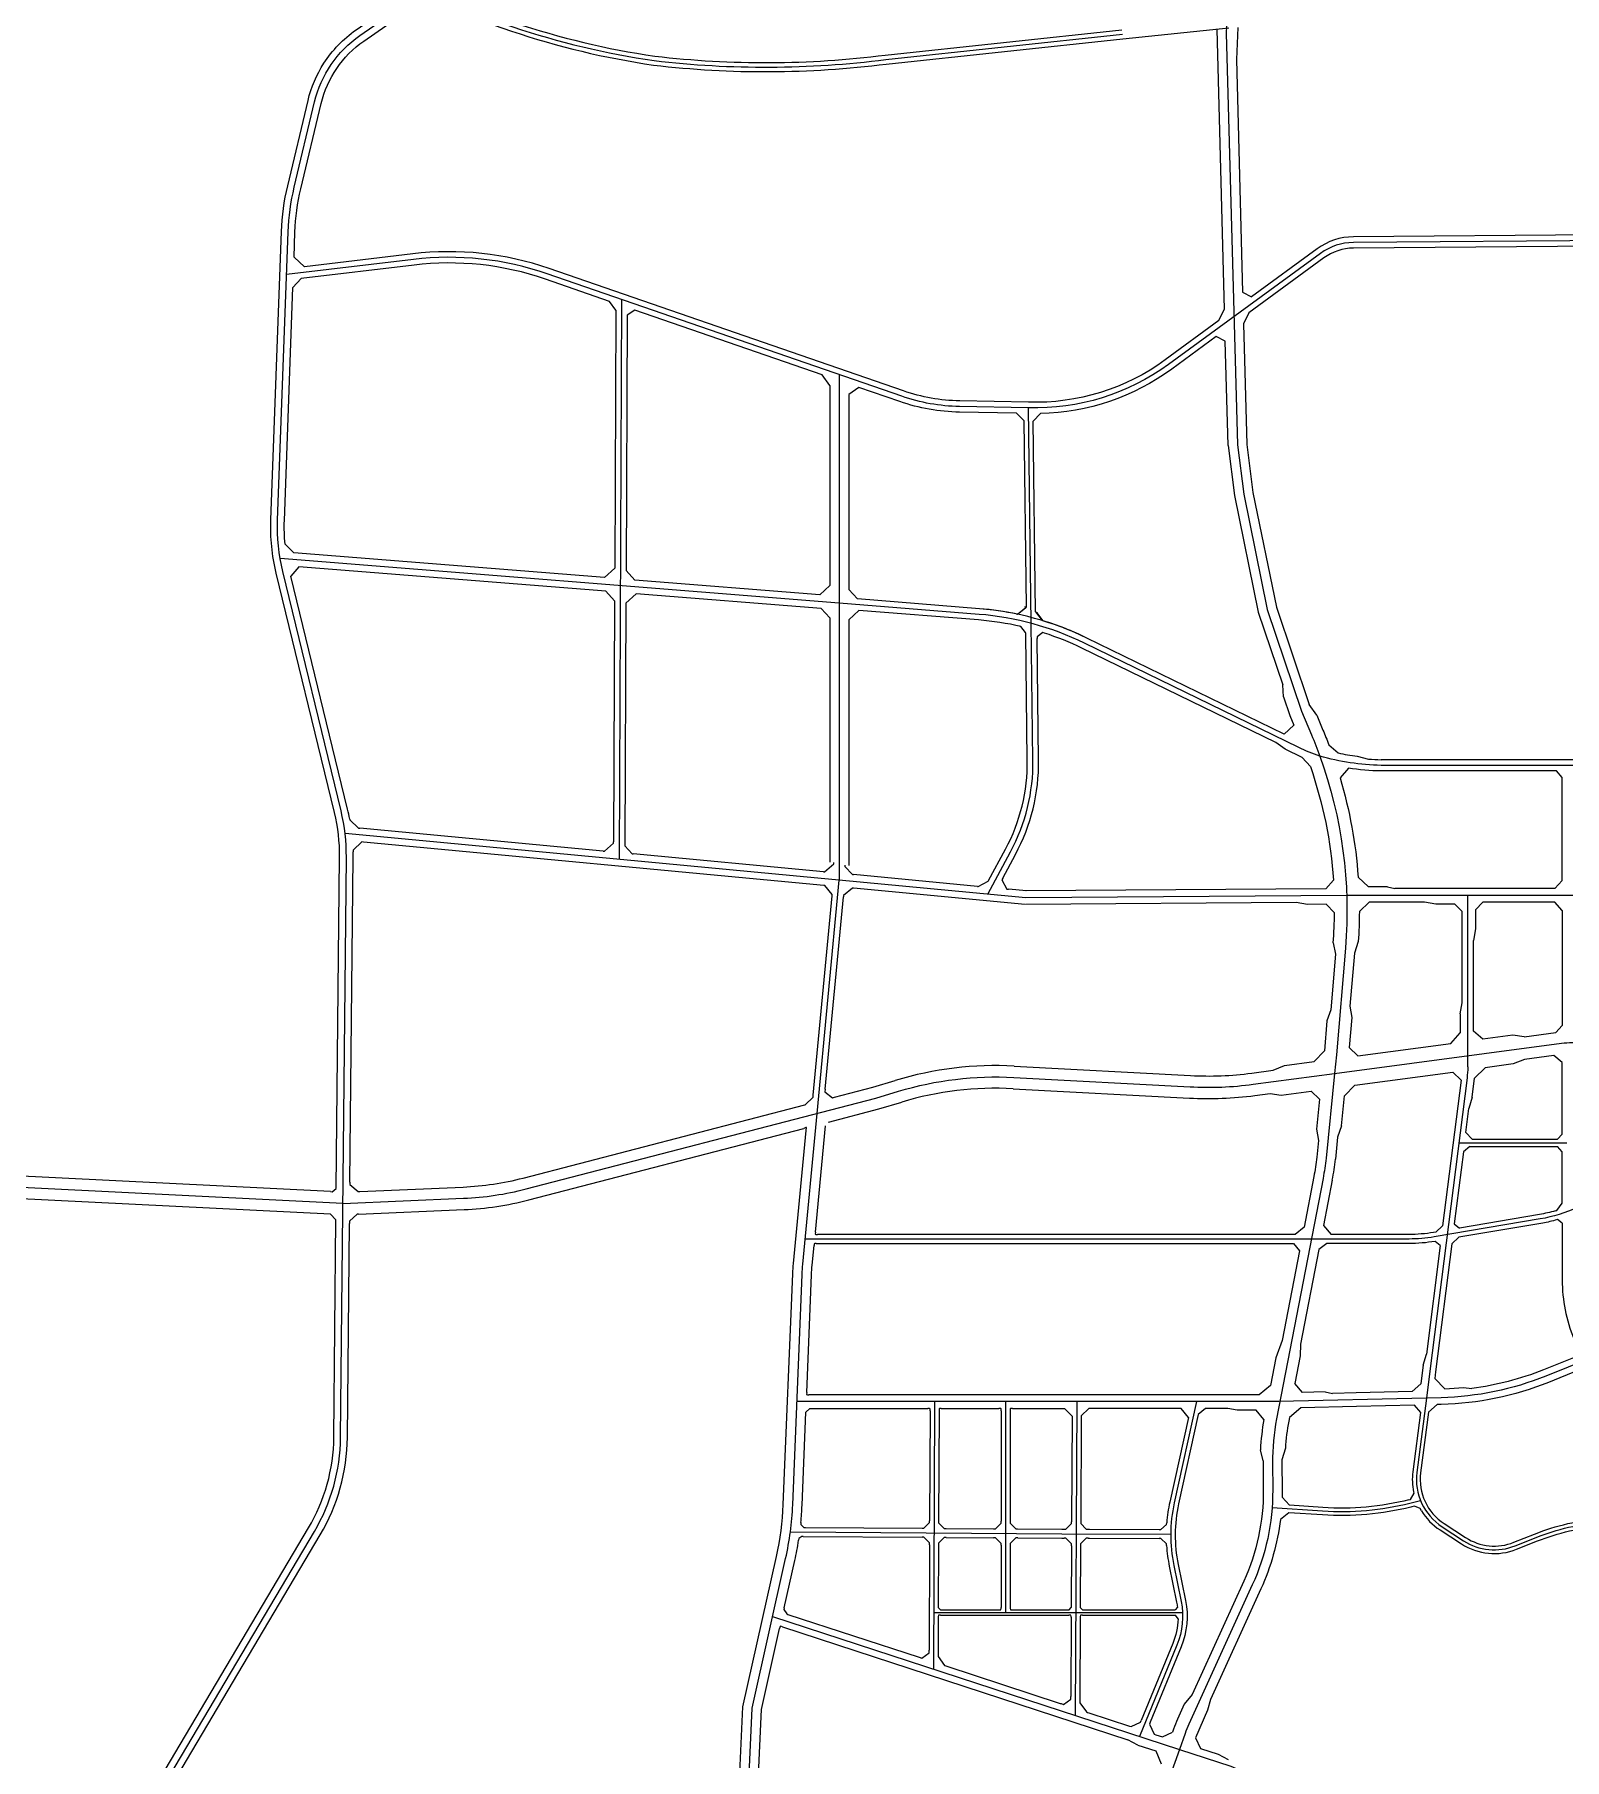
# Model space of a CAD drawing. Extents: x 529262 to 576451, y 2694391 to 2717535.
# Drawn here: x 540109 to 544176, y 2703886 to 2708469 of the extents above; entities that cross this region are included whole.
import ezdxf

# ---------------------------------------------------------------- set-up
doc = ezdxf.new("R2010")
doc.units = 0
doc.layers.add('RD-中线', color=40, linetype='Continuous')
doc.layers.add('RD-红线', color=7, linetype='Continuous')

msp = doc.modelspace()

# ---------------------------------------------------------------- linework, layer by layer
at = {"layer": 'RD-中线', "linetype": 'Continuous', "ltscale": 100}
for points in [[(543445.012, 2709970.594), (543383.461, 2709614.86, 0.02286361), (543380.025, 2709587.654), (543341.961, 2709112.225, -0.01742204), (543339.568, 2709091.463), (543337.186, 2709075.654, 0.00955524), (543335.694, 2709064.286), (543318.044, 2708906.438, 0.00449919), (543316.941, 2708895.697), (543282.325, 2708525.99, -0.02530922), (543277.971, 2708495.953), (543278.639, 2708499.343, 0.05546752), (543276.419, 2708472.893), (543306.031, 2707379.259), (543322.775, 2707248.536), (543385.502, 2706941.474), (543476.329, 2706671.778), (543502.965, 2706608.592, -0.01270068), (543525.209, 2706551.842)], [(542750.486, 2707477.45), (542567.689, 2707480.88, -0.07860804), (542413.842, 2707508.186), (541471.625, 2707833.607, 0.1132687), (541115.802, 2707871.817), (540778.979, 2707831.681)], [(542642.444, 2706185.444), (542703.008, 2706297.935, 0.12742078), (542762.716, 2706541.493), (542757.971, 2706904.668)], [(543525.209, 2706551.842, -0.10841971), (543592.989, 2706041.959), (543569.127, 2705758.016), (543564.371, 2705708.936), (543541.696, 2705483.819, -0.02262873), (543533.819, 2705430.112), (543410.344, 2704791.122, 0.04923517), (543399.457, 2704673.747), (543399.879, 2704602.23, -0.10890609), (543345.764, 2704349.651), (543176.907, 2703979.53, 0.02166209), (543167.157, 2703955.446), (543151.916, 2703912.551), (543119.372, 2703820.953, -0.21239995), (542447.351, 2703113.84), (542229.321, 2703023.642)], [(540928.646, 2705363.092), (541249.138, 2705377.078, 0.05263587), (541415.252, 2705401.977), (542345.25, 2705643.369), (542405.535, 2705661.543, -0.08673696), (542711.527, 2705698.362), (543180.127, 2705673.367, 0.04655902), (543348.174, 2705680.052), (543564.371, 2705708.936)], [(542229.321, 2703023.642, -0.03665528), (542169.675, 2703124.458), (542049.149, 2703367.137, -0.12727586), (541997.476, 2703612.243), (542016.112, 2704022.279), (542105.346, 2704420.179, 0.04493331), (542124.063, 2704562.45), (542149.194, 2705175.048, -0.01343333), (542151.016, 2705201.848), (542189.117, 2705602.843)], [(543197.305, 2704836.758), (543138.121, 2704567.527, 0.10480939), (543136.872, 2704401.658), (543156.403, 2704305.962, -0.14894321), (543145.417, 2704189.912), (543045.66, 2703947.293)], [(543151.916, 2703912.551), (543288.748, 2703867.812, 0.10353594), (543529.384, 2703817.443), (543841.495, 2703817.443), (544141.977, 2703817.443, -0.12251167), (544282.534, 2703782.479), (544466.324, 2703685.009, 0.17701486), (544670.352, 2703656.836), (544758.948, 2703676.015, 0.14403765), (544907.608, 2703757.092), (544910.771, 2703760.254, -0.15877097), (545076.42, 2703844.499), (545301.617, 2703880.483)]]:
    msp.add_lwpolyline(points, format="xyb", dxfattribs=at)
at = {"layer": 'RD-中线', "linetype": 'Continuous', "flags": 128}
for points in [[(541026.395, 2708645.477, 0.09033862), (541756.08, 2708400.166, 0.060867), (542371.563, 2708402.84), (543000.432, 2708470.176)], [(541419.143, 2701350.508, -0.23470686), (540805.524, 2701720.04), (540341.793, 2702447.234, -0.14411376), (540262.59, 2702721.202), (540265.71, 2703366.632, -0.13329278), (540335.54, 2703619.084), (540852.695, 2704491.931, 0.13200836), (540922.506, 2704741.859), (540937.741, 2706283.371, 0.06219143), (540923.605, 2706406.465), (540768.885, 2707042.664, -0.06890926), (540755.06, 2707179.132), (540783.138, 2707945.142, -0.049474), (540799.273, 2708063.482), (540853.443, 2708290.359, -0.18394403), (540973.68, 2708466.793), (541148.111, 2708588.389)]]:
    msp.add_lwpolyline(points, format="xyb", dxfattribs=at)
at = {"layer": 'RD-中线'}
for points in [[(540928.646, 2705363.092), (539734.635, 2705422.629, 0.02232317), (539627.539, 2705423.184), (538910.676, 2705394.885, -0.12458813), (538526.586, 2705476.126), (536031.358, 2706701.035, -0.04017954), (535865.876, 2706799.479), (533551.451, 2708441.216)], [(544304.566, 2707922.418), (543614.432, 2707916.899, 0.15705368), (543527.124, 2707888.008), (543123.171, 2707592.786, -0.16696846), (542750.486, 2707477.45)], [(543525.209, 2706551.842, -0.03025385), (543469.352, 2706574.962), (542899.315, 2706852.383, 0.09356986), (542619.398, 2706928.748), (542248, 2706958.425)], [(544445.838, 2706527.547), (543688.152, 2706527.547, -0.0649995), (543525.209, 2706551.842, -0.08317855)], [(543564.371, 2705708.936), (544167.597, 2705789.526, -0.02417681), (544196.076, 2705790.904), (546653.356, 2705790.904)], [(543918.596, 2705726.092, -0.02442887), (543916.347, 2705696.882), (543817.876, 2704917.576), (543808.879, 2704846.371)], [(545024.716, 2705614.253), (544980.533, 2705614.542, 0.05401572), (544873.368, 2705603.64), (544716.743, 2705570.37, 0.05453743), (544613.453, 2705536.339), (544209.946, 2705352.629, -0.06496024), (544110.992, 2705322.29), (543829.193, 2705274.566, -0.04196532), (543762.402, 2705268.95), (543503.541, 2705268.95)], [(544817.605, 2705296.911), (544735.532, 2705239.004, 0.04236978), (544670.788, 2705184.567), (544640.278, 2705154.154, -0.07752852), (544515.651, 2705063.464, -0.02311308), (544473.619, 2705044.284), (544473.619, 2705044.284), (544126.068, 2704904.707, -0.08960876), (543847.453, 2704847.315), (543808.879, 2704846.371), (543416.254, 2704836.758), (542135.316, 2704836.758)], [(543808.879, 2704846.371), (543783.065, 2704648.927, 0.28778754), (543850.228, 2704504.295), (543907.262, 2704467.284, 0.24327477), (544044.405, 2704453.752), (544099.84, 2704475.825, -0.07570448), (544275.828, 2704516.625), (544297.89, 2704518.32, 0.09162716), (544508.666, 2704574.263), (544567.863, 2704602.289, 0.08246346), (544675.523, 2704677.012), (544678.61, 2704680.013)], [(543792.945, 2704573.586), (543764.758, 2704566.458, -0.0792393), (543532.606, 2704545.618), (543398.285, 2704554.85)]]:
    msp.add_lwpolyline(points, format="xyb", dxfattribs=at)
for points in [[(541669.465, 2707765.277), (541662.451, 2706277.662)], [(542248, 2706958.425), (540761.769, 2707077.182)], [(543918.596, 2705726.092), (543918.596, 2706181.904)], [(543894.544, 2705524.336), (544181.516, 2705524.336)], [(543503.541, 2705268.95), (542157.392, 2705268.95)], [(542690.103, 2704836.758), (542690.103, 2704276.817)], [(542499.054, 2704276.817), (543160.148, 2704276.817)]]:
    msp.add_lwpolyline(points, dxfattribs=at)
at = {"layer": 'RD-中线', "linetype": 'Continuous', "ltscale": 100}
for points in [[(542248, 2707565.464), (542248, 2706958.425)], [(542757.971, 2706904.668), (542750.486, 2707477.45)], [(542248, 2706958.425), (542248, 2706222.561)], [(542743.816, 2706175.904), (540934.406, 2706346.172)], [(542189.117, 2705602.843), (542248, 2706222.561)], [(543596.737, 2706181.904), (542743.816, 2706175.904)], [(546653.356, 2706181.904), (543596.737, 2706181.904)], [(542501.207, 2704836.758), (542498.473, 2704126.203)], [(542879, 2704836.758), (542875.229, 2704003.018)], [(542117.888, 2704490.798), (542839.479, 2704485.993), (543128.805, 2704484.685)], [(542070.779, 2704266.044), (543151.916, 2703912.551)]]:
    msp.add_lwpolyline(points, dxfattribs=at)
at = {"layer": 'RD-红线', "linetype": 'ByBlock', "ltscale": 8}
for points in [[(541032.196, 2708655.982, 0.09031954), (541757.643, 2708412.065, 0.06086247), (542370.171, 2708414.76), (542999.184, 2708482.111)], [(541020.595, 2708634.972, 0.09035741), (541754.516, 2708388.267, 0.06087153), (542372.956, 2708390.921), (543001.68, 2708458.241), (543283.008, 2708486.951)]]:
    msp.add_lwpolyline(points, format="xyb", dxfattribs=at)
at = {"layer": 'RD-红线', "linetype": 'Continuous', "flags": 128}
for points in [[(540798.697, 2707878.206), (540801.126, 2707944.483, -0.049474), (540816.781, 2708059.302), (540870.95, 2708286.179, -0.18394403), (540983.974, 2708452.026), (541151.143, 2708568.561)], [(540877.936, 2708392.946, -0.09770192), (540963.387, 2708481.559), (541113.813, 2708586.422)], [(540911.044, 2705403.458), (540919.742, 2706283.548, 0.06219143), (540906.115, 2706402.212), (540751.395, 2707038.41, -0.06890926), (540737.072, 2707179.792), (540765.15, 2707945.802, -0.049474), (540781.765, 2708067.663), (540835.935, 2708294.539, -0.08471956), (540877.936, 2708392.946)], [(540774.917, 2707114.899, -0.03302454), (540773.048, 2707178.473), (540795.731, 2707797.287)], [(540946.688, 2706384.863, 0.01276913), (540941.095, 2706410.719), (540790.369, 2707030.497)]]:
    msp.add_lwpolyline(points, format="xyb", dxfattribs=at)
at = {"layer": 'RD-红线', "linetype": 'Continuous', "ltscale": 100}
for points in [[(540895.358, 2705394.789), (539736.129, 2705452.592, 0.02232317), (539626.355, 2705453.161), (538909.492, 2705424.862, -0.12458813), (538539.806, 2705503.056), (536044.578, 2706727.965, -0.04017954), (535883.233, 2706823.948), (533568.808, 2708465.685)], [(540895.962, 2705334.685), (539733.141, 2705392.666, 0.02232317), (539628.722, 2705393.208), (538911.859, 2705364.908, -0.12458813), (538513.365, 2705449.196), (536018.138, 2706674.105, -0.04017954), (535848.518, 2706775.01), (533534.094, 2708416.747)], [(542750.767, 2707492.447), (542567.97, 2707495.878, -0.07860804), (542418.739, 2707522.364), (541476.522, 2707847.785, 0.1132687), (541114.027, 2707886.711), (540826.638, 2707852.466)], [(541637.492, 2707760.451), (541466.728, 2707819.429, 0.1132687), (541117.577, 2707856.922), (540817.756, 2707821.195)], [(542719.308, 2707463.032), (542567.407, 2707465.883, -0.07860804), (542408.946, 2707494.008), (542299.529, 2707531.798)], [(542644.921, 2706221.687), (542689.801, 2706305.046, 0.12742078), (542747.718, 2706541.297), (542743.321, 2706877.768)], [(542682.226, 2706227.692), (542716.216, 2706290.825, 0.12742078), (542777.715, 2706541.689), (542773.496, 2706864.554)], [(543516.842, 2706660.626), (543533.374, 2706621.411, -0.00865199), (543549.266, 2706581.813)], [(543499.97, 2706524.278, -0.06627533), (543561.458, 2706222.457, -0.06627533)], [(543579.018, 2706494.021, -0.05445048), (543627.048, 2706230.608, -0.03675227)], [(540947.212, 2705420.293), (540955.74, 2706283.193, 0.00722121), (540955.672, 2706298.154)], [(543560.971, 2706055.649, 0.01720636), (543564.185, 2706135.88)], [(543630.203, 2706138.91, -0.01613676), (543627.389, 2706059.197, -0.01613676)], [(542713.125, 2705728.319, 0.08673696), (542396.876, 2705690.266)], [(542709.929, 2705668.405, 0.08673696), (542414.193, 2705632.819)], [(543181.725, 2705703.324, 0.04655902), (543344.201, 2705709.788)], [(540973.301, 2705395.069), (541247.831, 2705407.049, 0.05263587), (541407.715, 2705431.014), (542156.347, 2705625.331)], [(543178.53, 2705643.41, 0.04655902), (543352.146, 2705650.316)], [(540970.032, 2705334.87), (541250.446, 2705347.106, 0.05263587), (541422.789, 2705372.939), (542153.441, 2705562.589)], [(543521.279, 2705530.568), (543516.822, 2705486.324, -0.02262873), (543509.273, 2705434.856), (543483.328, 2705300.587), (543459.533, 2705280.95), (542190.242, 2705280.95)], [(543558.365, 2705425.369, 0.02262873), (543566.571, 2705481.314)], [(540333.896, 2702426.14), (540326.616, 2702437.555, -0.14411376), (540244.591, 2702721.289), (540247.711, 2703366.719, -0.13329278), (540320.054, 2703628.259), (540837.209, 2704501.106, 0.13200836), (540904.507, 2704742.037), (540910.215, 2705319.555)], [(540315.171, 2703535.514, -0.04291286), (540351.026, 2703609.909), (540868.181, 2704482.756, 0.13200836), (540940.505, 2704741.681), (540946.123, 2705310.141)], [(543202.182, 2704803.052), (543149.841, 2704564.95, 0.10480939), (543148.63, 2704404.058), (543168.161, 2704308.362, -0.14894321), (543156.516, 2704185.349), (543074.2, 2703985.149)], [(543175.721, 2704794.464), (543126.401, 2704570.103, 0.03372953), (543118.161, 2704515.195)], [(543376.523, 2704789.782, 0.03208804), (543367.249, 2704709.15)], [(543374.451, 2704679.596, 0.00239869), (543374.457, 2704673.6), (543374.879, 2704602.082, -0.10890609), (543323.019, 2704360.027), (543185.564, 2704058.735)], [(543424.429, 2704681.855, 0.00505186), (543424.456, 2704673.895), (543424.878, 2704602.377, -0.00787094), (543424.685, 2704582.702)], [(543420.391, 2704523.841, -0.07714449), (543368.509, 2704339.274), (543234.541, 2704045.626)], [(543117.711, 2704454.159, 0.03365294), (543125.115, 2704399.259), (543144.646, 2704303.562, -0.01747947), (543146.822, 2704290.603, -0.01747947)], [(543148.288, 2704259.581, -0.09000317), (543134.319, 2704194.476), (543049.914, 2703989.195)], [(543164.973, 2704032.877), (543146.884, 2703993.227, 0.02166209), (543136.061, 2703966.494), (543133.156, 2703958.318)]]:
    msp.add_lwpolyline(points, format="xyb", dxfattribs=at)
for points in [[(543251.117, 2708483.696), (543271.299, 2707738.35)], [(543303.329, 2708402.694), (543320.07, 2707784.397)], [(542202.793, 2707565.208), (541704.164, 2707737.424)], [(543322.328, 2707701.029), (543331.083, 2707380.444)], [(543281.106, 2707377.079), (543273.556, 2707654.982)], [(542223, 2707536.852), (542223, 2707005.557)], [(542273, 2707512.894), (542273, 2706994.557)], [(542745.39, 2706948.975), (542738.931, 2707443.297)], [(542769.564, 2706935.863), (542762.949, 2707442.059)], [(543281.106, 2707377.079), (543298.095, 2707244.44), (543361.317, 2706934.958), (543426.454, 2706741.545)], [(543331.083, 2707380.444), (543347.454, 2707252.632), (543409.688, 2706947.991), (543496.732, 2706689.525)], [(542223, 2706919.283), (542223, 2706270.456)], [(542273, 2706914.302), (542273, 2706261.046)], [(543516.842, 2706660.626), (543496.732, 2706689.525)], [(541620.329, 2706299.705), (540973.351, 2706360.587)], [(542206.45, 2706208.392), (540983.01, 2706323.519)], [(542205.657, 2706244.625), (541700.295, 2706292.181)], [(542615.695, 2706206.04), (542285.657, 2706237.097)], [(542178.675, 2705651.532), (542228.996, 2706181.137)], [(542210.285, 2705667.054), (542258.868, 2706178.371)], [(542742.13, 2706157.983), (542286.099, 2706200.897)], [(542745.502, 2706193.825), (542697.962, 2706198.299)], [(543541.101, 2706199.513), (542743.689, 2706193.904)], [(544149.516, 2706199.904), (543724.649, 2706199.904)], [(543462.395, 2706162.959), (542743.943, 2706157.905)], [(543492.43, 2706158.17), (543462.395, 2706162.959)], [(543542.429, 2706158.522), (543492.43, 2706158.17)], [(543655.867, 2706163.896), (543630.198, 2706138.905)], [(543803.596, 2706163.904), (543655.875, 2706163.904)], [(543833.596, 2706158.904), (543803.596, 2706163.904)], [(543883.596, 2706158.904), (543833.596, 2706158.904)], [(544149.516, 2706163.904), (543958.596, 2706163.904), (543938.596, 2706143.904), (543938.596, 2706093.397)], [(543560.971, 2706055.649), (543566.549, 2706025.873)], [(543627.389, 2706059.197), (543616.919, 2706028.181)], [(543566.549, 2706025.873), (543554.096, 2705877.685)], [(543616.919, 2706028.181), (543605.085, 2705887.36)], [(543554.096, 2705877.685), (543544.162, 2705848.797)], [(543605.085, 2705887.36), (543610.176, 2705857.248)], [(543544.162, 2705848.797), (543537.431, 2705768.697)], [(543537.431, 2705768.697), (543510.558, 2705740.474)], [(542713.125, 2705728.319), (543181.725, 2705703.324)], [(543344.201, 2705709.788), (543401.413, 2705717.432)], [(543401.413, 2705717.432), (543431.262, 2705729.881)], [(543431.262, 2705729.881), (543510.558, 2705740.474)], [(542235.22, 2705645.804), (542337.149, 2705672.261)], [(542337.149, 2705672.261), (542396.876, 2705690.266)], [(542709.929, 2705668.405), (543178.53, 2705643.41)], [(542353.351, 2705614.478), (542414.193, 2705632.819)], [(543352.146, 2705650.316), (543392.935, 2705655.766)], [(543392.935, 2705655.766), (543422.81, 2705651.288)], [(543422.81, 2705651.288), (543502.437, 2705661.926)], [(543502.437, 2705661.926), (543524.711, 2705640.362)], [(543524.711, 2705640.362), (543516.694, 2705560.765)], [(542219.303, 2705579.684), (542353.351, 2705614.478)], [(543516.694, 2705560.765), (543521.279, 2705530.568)], [(543572.405, 2705539.241), (543566.571, 2705481.314)], [(543583.093, 2705569.636), (543572.405, 2705539.241)], [(543558.365, 2705425.369), (543535.093, 2705304.934)], [(540910.215, 2705319.555), (540895.962, 2705334.685)], [(542186.821, 2705256.95), (543454.896, 2705256.95), (543471.101, 2705237.313), (543425.171, 2704999.623)], [(543522.726, 2705240.934), (543474.071, 2704989.142)], [(543425.171, 2704999.623), (543407.98, 2704952.825)], [(543474.071, 2704989.142), (543473.168, 2704958.762)], [(543473.168, 2704958.762), (543458.961, 2704885.24)], [(542489.115, 2704812.734), (542487.99, 2704520.39)], [(542513.115, 2704812.781), (542511.989, 2704520.118)], [(542866.827, 2704798.667), (542865.557, 2704517.876)], [(542890.828, 2704798.848), (542889.557, 2704517.767)], [(543374.451, 2704679.596), (543367.249, 2704709.15)], [(543433.588, 2704713.245), (543424.429, 2704681.855)], [(542151.866, 2704478.571), (542467.877, 2704476.467)], [(542157.755, 2704502.532), (542467.857, 2704500.468)], [(542531.855, 2704500.042), (542657.97, 2704499.202)], [(542721.97, 2704498.776), (542839.546, 2704497.993), (542845.467, 2704497.966)], [(542909.467, 2704497.677), (542912.681, 2704497.662), (543098.137, 2704496.824)], [(542487.743, 2704456.391), (542486.666, 2704176.506)], [(542511.742, 2704456.118), (542511.102, 2704289.84)], [(542531.875, 2704476.041), (542658.237, 2704475.2)], [(542722.237, 2704474.773), (542839.412, 2704473.993), (542842.617, 2704473.979), (542845.359, 2704473.966)], [(542865.268, 2704453.876), (542864.526, 2704289.79)], [(542889.268, 2704453.768), (542888.526, 2704289.844)], [(542909.358, 2704473.677), (542912.616, 2704473.662), (543097.846, 2704472.825)], [(542111.565, 2704271.646), (542460.451, 2704157.573)], [(542511.002, 2704263.84), (542510.614, 2704163.041)], [(542517.102, 2704283.817), (542511.102, 2704289.84)], [(542517.002, 2704269.817), (542858.408, 2704269.817)], [(542517.102, 2704283.817), (542672.103, 2704283.817)], [(542708.103, 2704283.817), (542858.526, 2704283.817)], [(542858.526, 2704283.817), (542864.526, 2704289.79)], [(542864.408, 2704263.79), (542863.456, 2704053.295)], [(542888.409, 2704263.844), (542887.396, 2704039.867)], [(542888.526, 2704289.844), (542894.526, 2704283.817)], [(542894.409, 2704269.817), (543141.338, 2704269.817)], [(542894.526, 2704283.817), (543140.873, 2704283.817)], [(543146.822, 2704290.603), (543140.873, 2704283.817)], [(542096.968, 2704238.543), (543014.518, 2703938.538)], [(542531.291, 2704134.411), (542834.772, 2704035.183), (542837.241, 2704034.376)], [(543185.564, 2704058.735), (543164.973, 2704032.877)], [(543234.541, 2704045.626), (543226.403, 2704016.643)], [(542908.072, 2704011.217), (542911.605, 2704010.062), (543019.023, 2703974.94)], [(543226.403, 2704016.643), (543194.754, 2703943.17)], [(543041.479, 2703924.462), (543014.518, 2703938.538)], [(543089.552, 2703951.88), (543106.881, 2703946.214)], [(543041.479, 2703924.462), (543089.003, 2703908.923)], [(543089.003, 2703908.923), (543103.463, 2703874.745)], [(543207.705, 2703915.228), (543255.229, 2703899.69), (543281.556, 2703885.945)]]:
    msp.add_lwpolyline(points, dxfattribs=at)
at = {"layer": 'RD-红线'}
for points in [[(543307.454, 2708487.782), (543303.329, 2708402.694)], [(541654.33, 2707736.703), (541651.098, 2707051.137)], [(541684.267, 2707723.316), (541681.069, 2707044.983)], [(541624.107, 2707026.335), (540797.812, 2707092.36)], [(541627.682, 2706989.934), (540811.395, 2707055.16)], [(542196.008, 2706980.637), (541704.077, 2707019.944)], [(541650.691, 2706964.896), (541647.671, 2706324.478)], [(541680.662, 2706958.741), (541677.637, 2706317.189)], [(542199.991, 2706944.204), (541707.653, 2706983.544)], [(543408.159, 2706588.061), (542892.751, 2706838.896)], [(543428.663, 2706709.919), (543426.454, 2706741.545)], [(543433.133, 2706570.346), (543408.159, 2706588.061)], [(543478.123, 2706548.45), (543433.133, 2706570.346)], [(543499.97, 2706524.278), (543478.123, 2706548.45)], [(543549.266, 2706581.813), (543574.171, 2706560.367)], [(543624.171, 2706552.091), (543654.171, 2706544.114)], [(544403.664, 2706542.547), (543688.29, 2706542.547)], [(544154.516, 2706512.547), (543688.017, 2706512.547)], [(544169.516, 2706221.904), (544169.516, 2706495.547)], [(543541.101, 2706199.513), (543561.458, 2706222.457)], [(543654.394, 2706204.904), (543627.048, 2706230.608)], [(543704.765, 2706204.904), (543654.394, 2706204.904)], [(543704.765, 2706204.904), (543724.649, 2706199.904)], [(543883.596, 2706158.904), (543903.596, 2706138.904)], [(543903.596, 2705896.909), (543903.596, 2706138.904)], [(543938.596, 2706143.904), (543938.596, 2706093.904)], [(544169.516, 2706141.904), (544169.516, 2705836.546)], [(543938.596, 2706093.397), (543933.596, 2706062.378)], [(543933.596, 2705821.602), (543933.596, 2706062.378)], [(543610.176, 2705857.248), (543603.48, 2705777.568)], [(543898.596, 2705866.909), (543903.596, 2705896.909)], [(543898.596, 2705866.909), (543898.596, 2705816.9)], [(543873.811, 2705788.627), (543898.596, 2705816.9)], [(543958.376, 2705799.912), (543933.596, 2705821.602)], [(544038.269, 2705810.586), (543958.376, 2705799.912)], [(544068.313, 2705806.529), (544038.269, 2705810.586)], [(544068.313, 2705806.529), (544152.032, 2705817.713)], [(543603.48, 2705777.568), (543626.163, 2705755.927)], [(543626.163, 2705755.927), (543873.811, 2705788.627)], [(543936.383, 2705695.915), (543964.297, 2705724.028)], [(544039.064, 2705734.017), (543964.297, 2705724.028)], [(544068.941, 2705746.079), (544039.064, 2705734.017)], [(544147, 2705756.508), (544068.941, 2705746.079)], [(544156.516, 2705534.336), (544169.516, 2705547.836), (544169.516, 2705737.675)], [(543583.093, 2705569.636), (543591.15, 2705649.637), (543618.436, 2705677.821), (543878.854, 2705712.613), (543900.499, 2705691.121), (543851.63, 2705304.367)], [(543591.15, 2705649.637), (543618.436, 2705677.821)], [(543930.066, 2705645.915), (543936.383, 2705695.915)], [(543930.066, 2705645.915), (543921.235, 2705615.915)], [(543913.155, 2705551.967), (543921.235, 2705615.915)], [(542184.269, 2705287.518), (542211.116, 2705570.078)], [(543930.021, 2705534.336), (544156.516, 2705534.336)], [(543906.711, 2705500.967), (543882.509, 2705309.429)], [(543923.577, 2705514.336), (544156.516, 2705514.336)], [(544151.425, 2705343.784), (544155.234, 2705344.921), (544169.516, 2705364.065), (544169.516, 2705500.836)], [(544169.516, 2705500.836), (544156.516, 2705514.336)], [(543875.816, 2705256.46), (543832.758, 2704915.696), (543830.509, 2704897.901)], [(543844.937, 2705251.398), (543808.464, 2704962.746)], [(543407.98, 2704952.825), (543393.773, 2704879.303), (543364.03, 2704854.758), (542167.327, 2704854.758)], [(543799.718, 2704933.416), (543808.464, 2704962.746)], [(543799.718, 2704933.416), (543798.034, 2704920.083), (543793.447, 2704883.779), (543770.945, 2704863.447), (543622.164, 2704859.804)], [(543539.21, 2704862.775), (543479.21, 2704861.306)], [(543539.21, 2704862.775), (543559.21, 2704858.263)], [(543622.164, 2704859.804), (543559.21, 2704858.263)], [(543857.195, 2704870.842), (543907.095, 2704874.009), (543929.028, 2704871.64)], [(542519.115, 2704818.758), (542672.103, 2704818.758)], [(542678.103, 2704812.758), (542678.103, 2704519.201)], [(542702.103, 2704812.758), (542702.103, 2704518.775)], [(542708.103, 2704818.758), (542846.827, 2704818.758)], [(543156.188, 2704818.758), (542910.828, 2704818.758)], [(543280.527, 2704818.758), (543221.716, 2704818.758)], [(543305.874, 2704813.758), (543280.527, 2704818.758)], [(543355.874, 2704813.758), (543305.874, 2704813.758)], [(543376.523, 2704789.782), (543355.874, 2704813.758)], [(542678.103, 2704455.2), (542678.103, 2704289.817)], [(542702.103, 2704454.774), (542702.103, 2704289.817)], [(543148.288, 2704259.581), (543141.338, 2704269.817)], [(542032.206, 2703825.75), (542040.986, 2704018.951), (542089.248, 2704234.153)]]:
    msp.add_lwpolyline(points, dxfattribs=at)
for points in [[(544259.008, 2707937.054), (543614.312, 2707931.898, 0.15705368), (543518.273, 2707900.119), (543343.915, 2707772.692)], [(544265.002, 2707907.101), (543614.552, 2707901.899, 0.15705368), (543535.975, 2707875.898), (543336.663, 2707730.234)], [(541654.33, 2707736.703), (541637.492, 2707760.451, 0.32114372)], [(541704.164, 2707737.424), (541684.267, 2707723.316, 0.51383985)], [(543256.963, 2707709.145), (543114.32, 2707604.896, -0.16696846), (542750.947, 2707492.443)], [(543249.711, 2707666.686), (543132.022, 2707580.675, -0.15343253), (542782.507, 2707462.315, -0.15343253)], [(542223, 2707536.852), (542202.793, 2707565.208, 0.3198439)], [(542299.529, 2707531.798), (542273, 2707512.894, 0.51533071)], [(542738.931, 2707443.297), (542719.308, 2707463.032, 0.40492091)], [(542782.507, 2707462.315), (542762.949, 2707442.059, 0.41159104)], [(540774.917, 2707114.899), (540797.812, 2707092.36, 0.36379646)], [(540811.395, 2707055.16), (540790.369, 2707030.497, 0.51082963)], [(541624.107, 2707026.335), (541651.098, 2707051.137, 0.43636129)], [(541681.069, 2707044.983), (541704.077, 2707019.944, 0.39240733)], [(542196.008, 2706980.637), (542223, 2707005.557, 0.4377652)], [(541650.691, 2706964.896), (541627.682, 2706989.934, 0.39240733)], [(541707.653, 2706983.544), (541680.662, 2706958.741, 0.43636129)], [(542273, 2706994.557), (542296.008, 2706969.637, 0.39104772)], [(542721.273, 2706929.143, 0.03194184), (542620.593, 2706943.701), (542296.008, 2706969.637)], [(542223, 2706919.283), (542199.991, 2706944.204, 0.39104772)], [(542299.991, 2706939.223), (542273, 2706914.302, 0.4377652)], [(542730.862, 2706896.293, 0.03721266), (542618.203, 2706913.796), (542299.991, 2706939.223)], [(543428.663, 2706709.919), (543445.445, 2706660.087), (543456.151, 2706634.689), (543430.616, 2706610.496), (542905.879, 2706865.871, 0.09356996), (542620.593, 2706943.701)], [(542718.338, 2706929.755), (542721.915, 2706928.999), (542742.431, 2706945.862), (542742.382, 2706949.603, 0.47922555)], [(542721.273, 2706929.143), (542745.39, 2706948.975, 0.48038242)], [(542769.564, 2706935.863), (542787.34, 2706912.255, 0.3271451)], [(542772.576, 2706934.948), (542772.605, 2706932.756), (542788.223, 2706911.986), (542790.261, 2706911.368, 0.32608549)], [(543430.616, 2706610.496), (542905.879, 2706865.871, 0.03999194), (542787.34, 2706912.255)], [(543428.663, 2706709.919), (543445.445, 2706660.087), (543456.151, 2706634.689), (543430.616, 2706610.496), (542905.879, 2706865.871, 0.03903297), (542790.261, 2706911.368, 0.03903297)], [(542743.321, 2706877.768), (542743.29, 2706880.124), (542730.125, 2706896.46), (542727.773, 2706897.005, 0.34625702)], [(542793.11, 2706879.023), (542789.066, 2706880.306), (542773.442, 2706868.722), (542773.496, 2706864.554, 0.51320691)], [(542892.751, 2706838.896, 0.03505507), (542793.11, 2706879.023, 0.03505507)], [(543574.171, 2706560.367, 0.02056645), (543624.171, 2706552.091)], [(543654.171, 2706544.114, 0.01374552), (543688.29, 2706542.547)], [(543601.103, 2706519.952), (543579, 2706494, 0.55999658)], [(543688.017, 2706512.547, -0.03351937), (543601.103, 2706519.952, -0.03351937)], [(544169.516, 2706495.547), (544154.516, 2706512.547, 0.41421356)], [(540946.688, 2706384.863), (540947.118, 2706382.536), (540970.207, 2706360.883), (540973.351, 2706360.587, 0.33402233)], [(540983.01, 2706323.519), (540978.592, 2706323.935), (540955.571, 2706301.975), (540955.672, 2706298.154, 0.44765933)], [(541620.329, 2706299.705), (541623.639, 2706299.394), (541647.653, 2706320.696), (541647.671, 2706324.478, 0.4405608)], [(541677.637, 2706317.189), (541677.622, 2706313.943), (541697.607, 2706292.433), (541700.295, 2706292.181, 0.3883482)], [(542205.657, 2706244.625), (542208.985, 2706244.312), (542233, 2706265.718), (542233, 2706269.515, 0.44196906)], [(542263, 2706261.987), (542263, 2706258.754), (542282.985, 2706237.349), (542285.657, 2706237.097, 0.38699232)], [(542615.695, 2706206.04), (542617.465, 2706205.874), (542643.721, 2706219.458), (542644.921, 2706221.687, 0.30133845)], [(542682.226, 2706227.692), (542679.823, 2706223.229), (542693.245, 2706198.743), (542697.962, 2706198.299, 0.5368792)], [(544149.516, 2706199.904), (544169.516, 2706221.904, 0.41421356)], [(542228.996, 2706181.137), (542229.327, 2706184.624), (542209.44, 2706208.11), (542206.45, 2706208.392, 0.41447896)], [(542286.099, 2706200.897), (542283.115, 2706201.177), (542259.199, 2706181.853), (542258.868, 2706178.371, 0.41394822)], [(543564.185, 2706135.88), (543542.429, 2706158.522, 0.41649525)], [(544169.516, 2706141.904), (544149.516, 2706163.904, 0.41421356)], [(544152.032, 2705817.713), (544169.516, 2705836.546, 0.3758275)], [(544169.516, 2705737.675), (544147, 2705756.508, 0.45367061)], [(542156.347, 2705625.331), (542157.325, 2705625.585), (542178.175, 2705646.262), (542178.675, 2705651.532, 0.31540219)], [(542210.285, 2705667.054), (542209.578, 2705659.613), (542230.019, 2705644.454), (542235.22, 2705645.804, 0.52044753)], [(541982.414, 2703831.473), (541991.237, 2704025.608), (542080.952, 2704425.65, 0.04493331), (542099.084, 2704563.475), (542124.215, 2705176.073, -0.01343333), (542126.128, 2705204.213), (542159.675, 2705557.276)], [(542159.675, 2705557.276), (542160.416, 2705565.08), (542159.421, 2705565.174), (542153.441, 2705562.589, 0.52044753)], [(543913.155, 2705551.967), (543930.021, 2705534.336, 0.45152544)], [(543923.577, 2705514.336), (543906.711, 2705500.967, 0.3778608)], [(540895.358, 2705394.789), (540899.596, 2705394.578), (540911.044, 2705403.458), (540911.105, 2705409.622, 0.42596036)], [(540947.212, 2705420.293), (540947.15, 2705414.07), (540968.978, 2705394.881), (540973.301, 2705395.069, 0.42996924)], [(540970.032, 2705334.87), (540966.351, 2705334.709), (540946.181, 2705315.935), (540946.123, 2705310.141, 0.39863148)], [(543535.093, 2705304.934), (543555.712, 2705280.95, 0.47129329)], [(543833.144, 2705287.406), (543851.63, 2705304.367, 0.33065231)], [(543882.509, 2705309.429), (543896.084, 2705298.065, 0.50302223)], [(544150.641, 2705318.661, -0.0233915), (544112.996, 2705310.458), (543894.303, 2705273.421)], [(544151.425, 2705343.784, -0.02806484), (544108.988, 2705334.121), (543896.084, 2705298.065)], [(544169.516, 2705310.735), (544156.77, 2705320.402), (544150.641, 2705318.661, 0.49299389)], [(544169.516, 2705310.735), (544169.516, 2705160.034, 0.09741454), (544200.208, 2705003.994), (544210.197, 2704979.584)], [(542186.821, 2705256.95), (542183.278, 2705256.95), (542181.287, 2705256.139), (542180.848, 2705251.518, 0.38673191)], [(542184.269, 2705287.518), (542183.758, 2705282.139), (542185.749, 2705280.95), (542190.242, 2705280.95, 0.44223983)], [(543543.345, 2705256.95), (543522.726, 2705240.934, 0.35934828)], [(543831.362, 2705262.762, -0.04206748), (543762.402, 2705256.95), (543543.345, 2705256.95)], [(543833.144, 2705287.406), (543827.189, 2705286.397, -0.04196532), (543762.402, 2705280.95), (543555.712, 2705280.95)], [(543844.937, 2705251.398), (543831.362, 2705262.762, 0.50302223)], [(543894.303, 2705273.421), (543875.816, 2705256.46, 0.33065231)], [(542161.332, 2704861.003), (542174.173, 2705174.023, -0.01343333), (542175.904, 2705199.483), (542180.848, 2705251.518)], [(544199.141, 2704953.45), (544119.36, 2704921.41, -0.0631442), (543929.028, 2704871.64, -0.0631442)], [(543830.509, 2704897.901), (543857.195, 2704870.842, 0.46071352)], [(544213.019, 2704920.229), (544132.776, 2704888.003, -0.04374104)], [(542161.332, 2704861.003), (542161.12, 2704855.839), (542163.119, 2704854.758), (542167.327, 2704854.758, 0.42627411)], [(544132.776, 2704888.003, -0.08960867), (543847.892, 2704829.321), (543836.629, 2704829.045), (543814.042, 2704808.724), (543792.984, 2704647.652, 0.28774662), (543855.672, 2704512.683), (543912.705, 2704475.672, 0.24327477), (544040.705, 2704463.043), (544096.14, 2704485.115, -0.07570448), (544275.062, 2704526.595), (544297.123, 2704528.29, 0.03023814), (544367.751, 2704538.038)], [(542145.891, 2704515.689, 0.013895), (542149.042, 2704561.426), (542159.189, 2704808.766), (542169.599, 2704818.758), (542483.115, 2704818.758)], [(542489.115, 2704812.734), (542489.134, 2704817.754), (542488.134, 2704818.758), (542483.115, 2704818.758, 0.41534118)], [(542519.115, 2704818.758), (542514.134, 2704818.758), (542513.134, 2704817.761), (542513.115, 2704812.781, 0.41308684)], [(542678.103, 2704812.758), (542678.103, 2704817.758), (542677.103, 2704818.758), (542672.103, 2704818.758, 0.41421356)], [(542708.103, 2704818.758), (542703.103, 2704818.758), (542702.103, 2704817.758), (542702.103, 2704812.758, 0.41421356)], [(542866.827, 2704798.667), (542846.827, 2704818.758, 0.41553873)], [(542910.828, 2704818.758), (542890.828, 2704798.848, 0.41288964)], [(543175.721, 2704794.464), (543156.188, 2704818.758, 0.4791086)], [(543221.716, 2704818.758), (543202.182, 2704803.052, 0.35216575)], [(543775.296, 2704597.248, -0.0833837), (543773.147, 2704650.202), (543793.807, 2704808.229), (543776.406, 2704827.57), (543623.045, 2704823.815)], [(543795.127, 2704547.067, 0.11281998), (543844.784, 2704495.906), (543901.818, 2704458.895, 0.24327477), (544048.104, 2704444.461), (544103.539, 2704466.534, -0.07570448), (544276.594, 2704506.654), (544298.656, 2704508.349, 0.09162716), (544512.945, 2704565.225), (544572.142, 2704593.251, 0.08246346), (544682.494, 2704669.842), (544685.581, 2704672.843)], [(543424.685, 2704582.702), (543444.272, 2704561.713, 0.40166417)], [(543762.087, 2704576.098, -0.07916148), (543533.292, 2704555.595), (543444.272, 2704561.713)], [(543762.087, 2704576.098), (543766.333, 2704577.172), (543776.211, 2704593.373), (543775.296, 2704597.248, 0.40242038)], [(543442.645, 2704541.778), (543420.391, 2704523.841, 0.39922973)], [(543769.83, 2704557.426), (543767.209, 2704556.764, -0.0792393), (543531.921, 2704535.642), (543442.645, 2704541.778)], [(543795.127, 2704547.067), (543792.012, 2704552.696), (543776.778, 2704559.183), (543769.83, 2704557.426, 0.32936068)], [(542151.866, 2704478.571), (542148.554, 2704478.593), (542140.584, 2704472.783), (542139.929, 2704468.416, 0.37159093)], [(542145.891, 2704515.689), (542145.343, 2704510.387), (542153.271, 2704502.562), (542157.755, 2704502.532, 0.44080238)], [(542467.857, 2704500.468), (542472.87, 2704500.434), (542487.97, 2704515.376), (542487.99, 2704520.39, 0.41503675)], [(542487.743, 2704456.391), (542487.762, 2704461.376), (542472.862, 2704476.434), (542467.877, 2704476.467, 0.41339085)], [(542511.989, 2704520.118), (542511.969, 2704515.132), (542526.87, 2704500.075), (542531.855, 2704500.042, 0.41339085)], [(542657.97, 2704499.202), (542663.004, 2704499.168), (542678.103, 2704514.168), (542678.103, 2704519.201, 0.41616503)], [(542702.103, 2704518.775), (542702.103, 2704513.809), (542717.004, 2704498.809), (542721.97, 2704498.776, 0.41226479)], [(542845.467, 2704497.966), (542850.467, 2704497.944), (542865.535, 2704512.876), (542865.557, 2704517.876, 0.41421356)], [(542889.557, 2704517.767), (542889.535, 2704512.767), (542904.467, 2704497.699), (542909.467, 2704497.677, 0.41421356)], [(543098.137, 2704496.824), (543102.791, 2704496.802), (543117.846, 2704510.741), (543118.161, 2704515.195, 0.39183777)], [(542101.59, 2704289.186), (542129.74, 2704414.709, 0.01656982), (542139.929, 2704468.416, 0.01656982)], [(542531.875, 2704476.041), (542526.861, 2704476.074), (542511.762, 2704461.132), (542511.742, 2704456.118, 0.41503675)], [(542678.103, 2704455.2), (542678.103, 2704460.167), (542663.203, 2704475.167), (542658.237, 2704475.2, 0.41226479)], [(542722.237, 2704474.773), (542717.203, 2704474.807), (542702.103, 2704459.807), (542702.103, 2704454.774, 0.41616503)], [(542865.268, 2704453.876), (542865.291, 2704458.876), (542850.359, 2704473.944), (542845.359, 2704473.966, 0.41421356)], [(542909.358, 2704473.677), (542904.358, 2704473.7), (542889.29, 2704458.768), (542889.268, 2704453.768, 0.41421356)], [(543117.711, 2704454.159), (543117.46, 2704458.643), (543102.527, 2704472.803), (543097.846, 2704472.825, 0.39348428)], [(542101.59, 2704289.186), (542100.575, 2704284.658), (542108.2, 2704272.746), (542111.565, 2704271.646, 0.38654161)], [(542517.002, 2704269.817), (542512.01, 2704269.817), (542511.01, 2704265.821), (542511.002, 2704263.84, 0.41308684)], [(542672.103, 2704283.817), (542677.103, 2704283.817), (542678.103, 2704287.817), (542678.103, 2704289.817, 0.41421356)], [(542702.103, 2704289.817), (542702.103, 2704287.817), (542703.103, 2704283.817), (542708.103, 2704283.817, 0.41421356)], [(542864.408, 2704263.79), (542864.418, 2704265.813), (542863.418, 2704269.817), (542858.408, 2704269.817, 0.41553873)], [(542894.409, 2704269.817), (542889.418, 2704269.817), (542888.418, 2704265.822), (542888.409, 2704263.844, 0.41288964)], [(542096.968, 2704238.543), (542092.693, 2704239.941), (542090.431, 2704239.428), (542089.248, 2704234.153, 0.44243778)], [(542460.451, 2704157.573), (542466.978, 2704155.439), (542486.64, 2704169.638), (542486.666, 2704176.506, 0.50889553)], [(542510.614, 2704163.041), (542510.6, 2704159.4), (542527.831, 2704135.542), (542531.291, 2704134.411, 0.32547281)], [(542837.241, 2704034.376), (542843.764, 2704032.243), (542863.425, 2704046.433), (542863.456, 2704053.295, 0.50868345)], [(542887.396, 2704039.867), (542887.379, 2704036.224), (542904.61, 2704012.349), (542908.072, 2704011.217, 0.32565914)], [(543019.023, 2703974.94), (543023.436, 2703973.497), (543048.148, 2703984.902), (543049.914, 2703989.195, 0.39267577)], [(543074.2, 2703985.149), (543072.152, 2703980.168), (543084.434, 2703953.553), (543089.552, 2703951.88, 0.43608443)], [(543106.881, 2703946.214), (543133.156, 2703958.318, 0.40680131)], [(543194.754, 2703943.17), (543207.705, 2703915.228, 0.42166487)]]:
    msp.add_lwpolyline(points, format="xyb", dxfattribs=at)
at = {"layer": 'RD-红线', "linetype": 'Continuous'}
for points in [[(540798.697, 2707878.206), (540826.638, 2707852.466, 0.46044882)], [(540817.756, 2707821.195), (540795.731, 2707797.287, 0.36944203)], [(543320.07, 2707784.397), (543343.915, 2707772.692, 0.60448645)], [(543256.963, 2707709.145), (543271.299, 2707738.35, 0.24650476)], [(543336.663, 2707730.234), (543322.328, 2707701.029, 0.24650476)], [(543273.556, 2707654.982), (543249.711, 2707666.686, 0.60448645)]]:
    msp.add_lwpolyline(points, format="xyb", dxfattribs=at)
at = {"layer": 'RD-红线', "ltscale": 100}
msp.add_lwpolyline([(543479.21, 2704861.306), (543458.961, 2704885.24)], dxfattribs=at)
msp.add_lwpolyline([(543623.045, 2704823.815), (543474.443, 2704820.177), (543444.708, 2704795.019), (543442.745, 2704784.861, 0.03186606), (543433.588, 2704713.245, 0.03186606)], format="xyb", dxfattribs=at)

doc.saveas('drawing.dxf')
